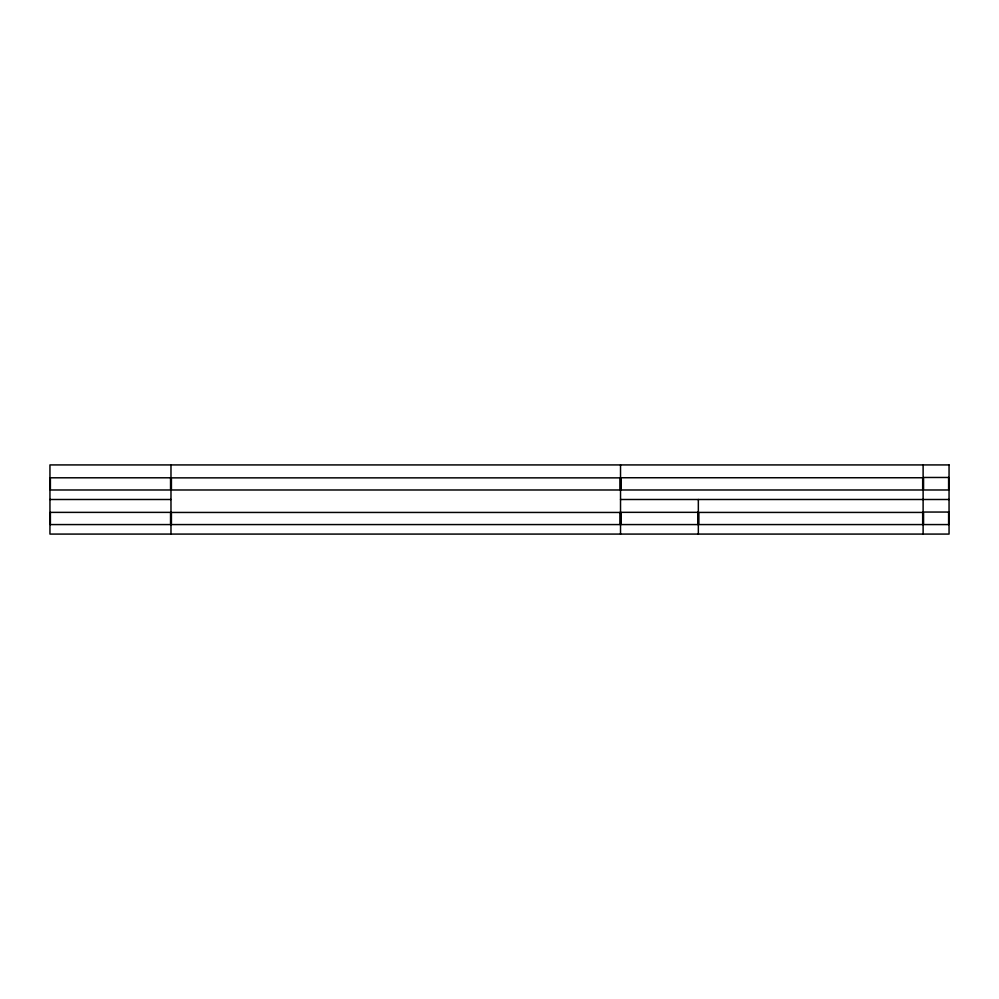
<?xml version="1.0" encoding="UTF-8"?>
<svg xmlns="http://www.w3.org/2000/svg" width="999" height="999" viewBox="0 0 999 999"><rect width="100%" height="100%" fill="white"/><g stroke="black" fill="none" stroke-linecap="round" stroke-linejoin="round"><path stroke-width="1.5" d="M49.95 499.5L170.979 499.5M620.529 499.5L949.05 499.5M50.387 512.375L170.554 512.375L170.554 524.575L50.387 524.575L50.387 512.337M923.113 464.922L923.113 534.078M698.338 499.5L698.338 534.078M620.529 464.922L620.529 534.078M170.979 464.922L170.979 534.078M949.05 464.922L49.95 464.922L49.95 534.078L949.05 534.078L949.05 464.922M948.613 477.472L923.551 477.472L923.551 489.985L948.613 489.985L948.613 477.472M170.554 477.797L50.387 477.797L50.387 489.985L170.554 489.985L170.554 477.797M620.104 477.859L171.416 477.859L171.416 489.985L620.104 489.985L620.104 477.859M922.676 477.747L620.966 477.747L620.966 489.985L922.676 489.985L922.676 477.747M948.613 512.05L923.551 512.05L923.551 524.575L948.613 524.575L948.613 512.05M620.104 512.45L171.416 512.45L171.416 524.575L620.104 524.575L620.104 512.45M697.901 512.337L620.966 512.337L620.966 524.575L697.901 524.575L697.901 512.337M922.676 512.425L698.776 512.425L698.776 524.575L922.676 524.575L922.676 512.425"/></g></svg>
